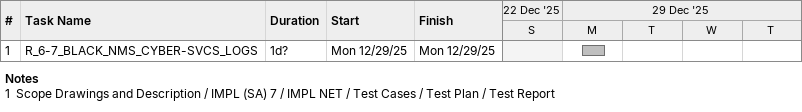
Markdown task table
| ID | Task | Duration | Start | Finish |
|---|---|---|---|---|
| 1 | R_6-7_BLACK_NMS_CYBER-SVCS_LOGS | 1d? | 2025-12-29 | 2025-12-29 |

Notes
- 1: Scope Drawings and Description / IMPL (SA) 7 / IMPL NET / Test Cases / Test Plan / Test Report
